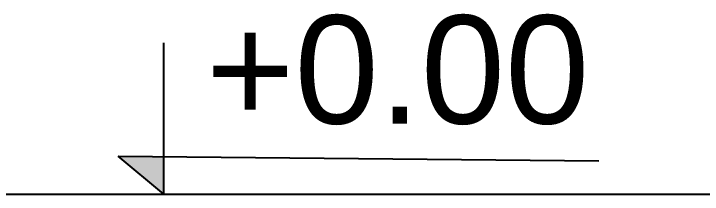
# Model space of a CAD drawing. Header units: millimetres. Extents: x 1515.2 to 1579.7, y 986.4 to 1013.2.
# Drawn here: x 1571.54 to 1574.079, y 1004.583 to 1005.25 of the extents above; entities that cross this region are included whole.
import ezdxf

# ---------------------------------------------------------------- set-up
doc = ezdxf.new("R2010")
doc.units = ezdxf.units.MM
doc.layers.add('Cotations', color=1, linetype='Continuous')
doc.layers.add('Limites', color=7, linetype='Continuous')
doc.styles.get("Standard").update_dxf_attribs({"font": 'arial.ttf'})

msp = doc.modelspace()

# ---------------------------------------------------------------- hatches: boundary and pattern name
at = {"layer": 'Cotations', "transparency": 33554687}
h = msp.add_hatch(color=256, dxfattribs=at)
h.dxf.hatch_style = 1
h.paths.add_polyline_path([(1571.9253, 1004.7238), (1572.0927, 1004.5833), (1572.0927, 1004.7222)])

# ---------------------------------------------------------------- linework, layer by layer
at = {"layer": 'Cotations'}
for p, q in [((1572.0927, 1004.5833), (1572.0927, 1005.143)), ((1572.0927, 1004.5833), (1571.9253, 1004.7238)), ((1571.9253, 1004.7238), (1573.6979, 1004.7067))]:
    msp.add_line(p, q, dxfattribs=at)
at = {"layer": 'Limites'}
msp.add_line((1556.8083, 1004.5833), (1579.1101, 1004.5833), dxfattribs=at)

# ---------------------------------------------------------------- texts
at = {"layer": 'Cotations', "insert": (1572.249, 1005.2442), "char_height": 0.4, "attachment_point": 1}
msp.add_mtext_dynamic_manual_height_columns('+0.00', width=2.332076, gutter_width=12.5, heights=[0.613], dxfattribs=at)

doc.saveas('drawing.dxf')
